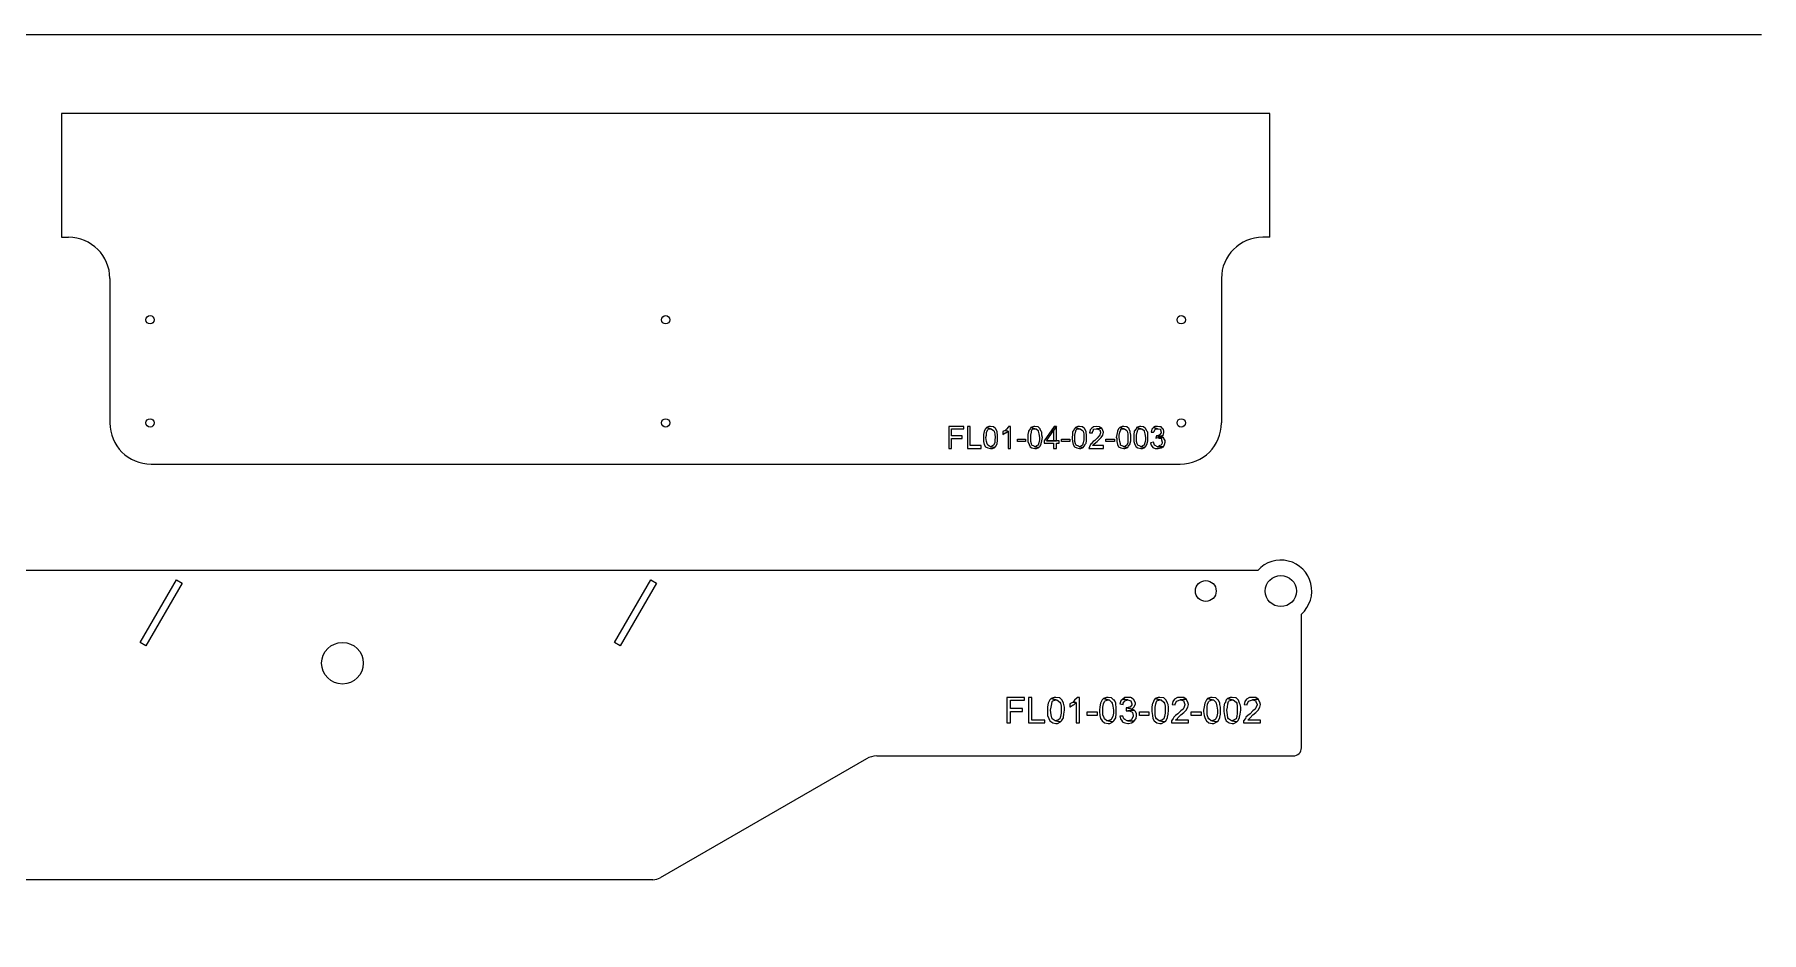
# Model space of a CAD drawing. Header units: millimetres. Extents: x 977 to 12288, y -94 to 5752.
# Drawn here: x 4960 to 5798, y 3899 to 4335 of the extents above; entities that cross this region are included whole.
import ezdxf

# ---------------------------------------------------------------- set-up
doc = ezdxf.new("R2010")
doc.units = ezdxf.units.MM

msp = doc.modelspace()

# ---------------------------------------------------------------- linework, layer by layer
at = {"color": 7, "linetype": 'Continuous', "lineweight": 25}
for p, q in [((5559.21604086, 4296.19045547), (4973.21604086, 4296.19045547)), ((4973.21604086, 4296.19045547), (4973.21604086, 4236.19045547)), ((5559.21604086, 4236.19045547), (5559.21604086, 4296.19045547)), ((4973.21604086, 4236.19045547), (4976.71604086, 4236.19045547)), ((5559.21604086, 4236.19045547), (5555.71604086, 4236.19045547)), ((4996.71604086, 4216.19045547), (4996.71604086, 4146.19045547)), ((5535.71604086, 4216.19045547), (5535.71604086, 4146.19045547)), ((5016.71604086, 4126.19045547), (5515.71604086, 4126.19045547)), ((5553.3336824, 4074.65039199), (4642.33834313, 4074.65039199)), ((5011.37741975, 4039.61378945), (5028.97741975, 4070.09788366)), ((5028.97741975, 4070.09788366), (5031.74870104, 4068.49788366)), ((5241.37741975, 4039.61378945), (5258.97741975, 4070.09788366)), ((5258.97741975, 4070.09788366), (5261.74870104, 4068.49788366)), ((5031.74870104, 4068.49788366), (5014.14870104, 4038.01378945)), ((5261.74870104, 4068.49788366), (5244.14870104, 4038.01378945)), ((5574.51402229, 3988.65039199), (5574.51402229, 4053.4700521)), ((5014.14870104, 4038.01378945), (5011.37741975, 4039.61378945)), ((5244.14870104, 4038.01378945), (5241.37741975, 4039.61378945)), ((5363.53656267, 3983.31064603), (5263.55837794, 3925.58821416)), ((5368.53656267, 3984.65039199), (5570.51402229, 3984.65039199)), ((5260.05837794, 3924.65039199), (4591.74067406, 3924.65039199))]:
    msp.add_line(p, q, dxfattribs=at)
msp.add_lwpolyline([(4496.10751539, 2726.24700871), (4496.10751539, 4334.52942041), (5797.54761284, 4334.52942041)])
at = {"color": 4, "lineweight": 0}
for points in [[(5410.81720717, 4144.48577788), (5403.48426118, 4144.48577788), (5403.48426118, 4133.76839528), (5404.8944431, 4133.76839528), (5404.8944431, 4138.56301381), (5409.97109801, 4138.56301381), (5409.97109801, 4139.97319573), (5404.8944431, 4139.97319573), (5404.8944431, 4143.35763234), (5410.81720717, 4143.35763234)], [(5413.91960739, 4144.48577788), (5412.50942547, 4144.48577788), (5412.50942547, 4133.76839528), (5419.27829869, 4133.76839528), (5419.27829869, 4135.1785772), (5413.91960739, 4135.1785772)], [(5421.81662615, 4143.92170511), (5421.25255338, 4143.35763234), (5420.68848061, 4142.22948681), (5420.68848061, 4141.94745042), (5420.40644423, 4140.5372685), (5420.40644423, 4139.12708658), (5420.40644423, 4138.56301381), (5420.40644423, 4137.15283189), (5420.68848061, 4135.74264997), (5421.25255338, 4134.61450443), (5422.38069892, 4134.05043167), (5423.79088084, 4133.76839528), (5424.63698999, 4133.76839528), (5425.76513553, 4134.33246805), (5423.79088084, 4134.61450443), (5423.22680807, 4134.89654082), (5422.38069892, 4135.46061359), (5422.09866253, 4136.02468635), (5421.81662615, 4137.15283189), (5421.53458976, 4139.12708658), (5421.81662615, 4140.25523212), (5421.81662615, 4141.66541404), (5422.38069892, 4142.79355957), (5422.6627353, 4143.07559596), (5423.79088084, 4143.35763234)], [(5423.79088084, 4144.48577788), (5422.94477168, 4144.48577788), (5421.81662615, 4143.92170511), (5423.79088084, 4143.35763234), (5424.07291722, 4143.35763234), (5425.20106276, 4142.51152319), (5425.48309914, 4142.22948681), (5425.76513553, 4140.81930489), (5426.04717191, 4139.12708658), (5425.76513553, 4137.99894104), (5425.76513553, 4136.58875912), (5425.20106276, 4135.46061359), (5424.91902637, 4135.1785772), (5423.79088084, 4134.61450443), (5425.76513553, 4134.33246805), (5426.32920829, 4134.89654082), (5426.89328106, 4136.02468635), (5426.89328106, 4136.30672274), (5427.17531745, 4137.43486828), (5427.17531745, 4139.12708658), (5427.17531745, 4140.25523212), (5426.89328106, 4141.66541404), (5426.89328106, 4141.94745042), (5426.32920829, 4143.07559596), (5426.32920829, 4143.35763234), (5425.20106276, 4144.20374149), (5425.20106276, 4144.20374149)], [(5430.84179044, 4142.51152319), (5429.7136449, 4141.94745042), (5429.7136449, 4140.5372685), (5429.7136449, 4140.5372685), (5430.84179044, 4141.38337765), (5431.12382682, 4141.38337765), (5432.25197236, 4142.22948681)], [(5433.3801179, 4144.48577788), (5432.53400874, 4144.48577788), (5432.53400874, 4144.20374149), (5431.40586321, 4143.07559596), (5430.84179044, 4142.51152319), (5432.25197236, 4142.22948681), (5432.25197236, 4133.76839528), (5433.3801179, 4133.76839528)], [(5436.76455451, 4137.15283189), (5436.76455451, 4138.28097743), (5440.71306388, 4138.28097743), (5440.71306388, 4137.15283189), (5436.76455451, 4137.15283189)], [(5443.25139134, 4143.92170511), (5442.96935496, 4143.35763234), (5442.12324581, 4142.22948681), (5442.12324581, 4141.94745042), (5441.84120942, 4140.5372685), (5441.84120942, 4139.12708658), (5441.84120942, 4138.56301381), (5441.84120942, 4137.15283189), (5442.40528219, 4135.74264997), (5442.96935496, 4134.61450443), (5443.81546411, 4134.05043167), (5445.22564603, 4133.76839528), (5446.07175518, 4133.76839528), (5447.19990072, 4134.33246805), (5445.22564603, 4134.61450443), (5444.94360965, 4134.89654082), (5443.81546411, 4135.46061359), (5443.53342773, 4136.02468635), (5443.25139134, 4137.15283189), (5443.25139134, 4139.12708658), (5443.25139134, 4140.25523212), (5443.53342773, 4141.66541404), (5443.81546411, 4142.79355957), (5444.09750049, 4143.07559596), (5445.22564603, 4143.35763234)], [(5445.22564603, 4144.48577788), (5444.66157326, 4144.48577788), (5443.25139134, 4143.92170511), (5445.22564603, 4143.35763234), (5445.7897188, 4143.35763234), (5446.91786434, 4142.51152319), (5446.91786434, 4142.22948681), (5447.19990072, 4140.81930489), (5447.4819371, 4139.12708658), (5447.4819371, 4137.99894104), (5447.19990072, 4136.58875912), (5446.91786434, 4135.46061359), (5446.35379157, 4135.1785772), (5445.22564603, 4134.61450443), (5447.19990072, 4134.33246805), (5447.76397349, 4134.89654082), (5448.32804626, 4136.02468635), (5448.32804626, 4136.30672274), (5448.61008264, 4137.43486828), (5448.89211902, 4139.12708658), (5448.61008264, 4140.25523212), (5448.61008264, 4141.66541404), (5448.32804626, 4141.94745042), (5447.76397349, 4143.07559596), (5447.76397349, 4143.35763234), (5446.91786434, 4144.20374149), (5446.63582795, 4144.20374149)], [(5455.66099224, 4144.48577788), (5454.53284671, 4144.48577788), (5449.73822818, 4137.43486828), (5449.73822818, 4136.30672274), (5454.25081032, 4136.30672274), (5454.25081032, 4133.76839528), (5455.66099224, 4133.76839528), (5455.66099224, 4136.30672274), (5457.07117417, 4136.30672274), (5457.07117417, 4137.43486828), (5455.66099224, 4137.43486828), (5450.86637371, 4137.43486828), (5454.25081032, 4142.51152319)], [(5455.66099224, 4144.48577788), (5454.25081032, 4142.51152319), (5454.25081032, 4137.43486828), (5450.86637371, 4137.43486828), (5455.66099224, 4137.43486828)], [(5458.1993197, 4137.15283189), (5458.1993197, 4138.28097743), (5462.14782908, 4138.28097743), (5462.14782908, 4137.15283189), (5458.1993197, 4137.15283189)], [(5464.96819292, 4143.92170511), (5464.40412015, 4143.35763234), (5463.84004738, 4142.22948681), (5463.558011, 4141.94745042), (5463.558011, 4140.5372685), (5463.27597462, 4139.12708658), (5463.27597462, 4138.56301381), (5463.558011, 4137.15283189), (5463.84004738, 4135.74264997), (5464.40412015, 4134.61450443), (5465.53226569, 4134.05043167), (5466.94244761, 4133.76839528), (5467.50652038, 4133.76839528), (5468.63466591, 4134.33246805), (5466.94244761, 4134.61450443), (5466.37837484, 4134.89654082), (5465.25022931, 4135.46061359), (5464.96819292, 4136.02468635), (5464.68615654, 4137.15283189), (5464.68615654, 4139.12708658), (5464.68615654, 4140.25523212), (5464.96819292, 4141.66541404), (5465.25022931, 4142.79355957), (5465.53226569, 4143.07559596), (5466.66041123, 4143.35763234)], [(5466.94244761, 4144.48577788), (5466.09633846, 4144.48577788), (5464.96819292, 4143.92170511), (5466.66041123, 4143.35763234), (5467.22448399, 4143.35763234), (5468.35262953, 4142.51152319), (5468.63466591, 4142.22948681), (5468.9167023, 4140.81930489), (5468.9167023, 4139.12708658), (5468.9167023, 4137.99894104), (5468.63466591, 4136.58875912), (5468.35262953, 4135.46061359), (5468.07059315, 4135.1785772), (5466.94244761, 4134.61450443), (5468.63466591, 4134.33246805), (5469.19873868, 4134.89654082), (5469.76281145, 4136.02468635), (5470.04484784, 4136.30672274), (5470.32688422, 4137.43486828), (5470.32688422, 4139.12708658), (5470.32688422, 4140.25523212), (5470.04484784, 4141.66541404), (5470.04484784, 4141.94745042), (5469.48077507, 4143.07559596), (5469.48077507, 4143.35763234), (5468.35262953, 4144.20374149), (5468.07059315, 4144.20374149)], [(5477.65983021, 4143.63966873), (5475.12150275, 4143.35763234), (5475.40353913, 4143.35763234), (5476.53168467, 4142.79355957), (5476.81372105, 4142.79355957), (5477.09575744, 4141.66541404), (5477.09575744, 4141.38337765), (5476.53168467, 4139.97319573), (5476.24964829, 4139.69115935), (5475.40353913, 4138.8450502), (5474.2753936, 4137.71690466), (5473.42928445, 4137.15283189), (5472.58317529, 4136.02468635), (5472.30113891, 4136.02468635), (5471.73706614, 4134.61450443), (5471.45502976, 4133.76839528), (5478.50593936, 4133.76839528), (5478.50593936, 4135.1785772), (5473.14724806, 4135.1785772), (5473.71132083, 4135.74264997), (5473.99335721, 4136.02468635), (5475.40353913, 4137.15283189), (5475.40353913, 4137.15283189), (5476.53168467, 4138.28097743), (5477.37779382, 4139.12708658), (5477.37779382, 4139.12708658), (5478.22390298, 4140.25523212), (5478.50593936, 4141.66541404), (5478.22390298, 4142.51152319)], [(5475.12150275, 4144.48577788), (5473.71132083, 4144.20374149), (5472.86521168, 4143.63966873), (5472.01910252, 4142.79355957), (5471.73706614, 4141.38337765), (5473.14724806, 4141.38337765), (5473.14724806, 4141.66541404), (5473.71132083, 4142.79355957), (5473.71132083, 4143.07559596), (5475.12150275, 4143.35763234), (5477.65983021, 4143.63966873), (5476.53168467, 4144.20374149)], [(5479.6340849, 4137.15283189), (5479.6340849, 4138.28097743), (5483.86463066, 4138.28097743), (5483.86463066, 4137.15283189), (5479.6340849, 4137.15283189)], [(5486.40295812, 4143.92170511), (5485.83888535, 4143.35763234), (5485.27481258, 4142.22948681), (5485.27481258, 4141.94745042), (5484.99277619, 4140.5372685), (5484.71073981, 4139.12708658), (5484.99277619, 4138.56301381), (5484.99277619, 4137.15283189), (5485.27481258, 4135.74264997), (5485.83888535, 4134.61450443), (5486.96703088, 4134.05043167), (5488.3772128, 4133.76839528), (5488.94128557, 4133.76839528), (5490.35146749, 4134.33246805), (5488.3772128, 4134.61450443), (5487.81314004, 4134.89654082), (5486.6849945, 4135.46061359), (5486.6849945, 4136.02468635), (5486.40295812, 4137.15283189), (5486.12092173, 4139.12708658), (5486.12092173, 4140.25523212), (5486.40295812, 4141.66541404), (5486.96703088, 4142.79355957), (5486.96703088, 4143.07559596), (5488.3772128, 4143.35763234)], [(5488.3772128, 4144.48577788), (5487.53110365, 4144.48577788), (5486.40295812, 4143.92170511), (5488.3772128, 4143.35763234), (5488.65924919, 4143.35763234), (5489.78739473, 4142.51152319), (5490.06943111, 4142.22948681), (5490.35146749, 4140.81930489), (5490.35146749, 4139.12708658), (5490.35146749, 4137.99894104), (5490.35146749, 4136.58875912), (5489.78739473, 4135.46061359), (5489.50535834, 4135.1785772), (5488.3772128, 4134.61450443), (5490.35146749, 4134.33246805), (5490.63350388, 4134.89654082), (5491.47961303, 4136.02468635), (5491.47961303, 4136.30672274), (5491.76164941, 4137.43486828), (5491.76164941, 4139.12708658), (5491.76164941, 4140.25523212), (5491.47961303, 4141.66541404), (5491.47961303, 4141.94745042), (5490.91554026, 4143.07559596), (5490.91554026, 4143.35763234), (5489.78739473, 4144.20374149), (5489.78739473, 4144.20374149)], [(5494.58201326, 4143.92170511), (5494.29997687, 4143.35763234), (5493.45386772, 4142.22948681), (5493.45386772, 4141.94745042), (5493.17183134, 4140.5372685), (5493.17183134, 4139.12708658), (5493.17183134, 4138.56301381), (5493.17183134, 4137.15283189), (5493.7359041, 4135.74264997), (5494.29997687, 4134.61450443), (5495.14608602, 4134.05043167), (5496.55626794, 4133.76839528), (5497.4023771, 4133.76839528), (5498.53052263, 4134.33246805), (5496.55626794, 4134.61450443), (5496.27423156, 4134.89654082), (5495.14608602, 4135.46061359), (5494.86404964, 4136.02468635), (5494.58201326, 4137.15283189), (5494.58201326, 4139.12708658), (5494.58201326, 4140.25523212), (5494.86404964, 4141.66541404), (5495.14608602, 4142.79355957), (5495.42812241, 4143.07559596), (5496.55626794, 4143.35763234)], [(5496.55626794, 4144.48577788), (5495.99219518, 4144.48577788), (5494.58201326, 4143.92170511), (5496.55626794, 4143.35763234), (5497.12034071, 4143.35763234), (5498.24848625, 4142.51152319), (5498.24848625, 4142.22948681), (5498.53052263, 4140.81930489), (5498.81255902, 4139.12708658), (5498.81255902, 4137.99894104), (5498.53052263, 4136.58875912), (5498.24848625, 4135.46061359), (5497.68441348, 4135.1785772), (5496.55626794, 4134.61450443), (5498.53052263, 4134.33246805), (5499.0945954, 4134.89654082), (5499.65866817, 4136.02468635), (5499.65866817, 4136.30672274), (5499.94070455, 4137.43486828), (5499.94070455, 4139.12708658), (5499.94070455, 4140.25523212), (5499.94070455, 4141.66541404), (5499.65866817, 4141.94745042), (5499.0945954, 4143.07559596), (5499.0945954, 4143.35763234), (5497.96644987, 4144.20374149), (5497.96644987, 4144.20374149)], [(5502.7610684, 4136.87079551), (5501.35088648, 4136.58875912), (5501.63292286, 4135.46061359), (5502.47903201, 4134.33246805), (5502.47903201, 4134.33246805), (5503.60717755, 4133.76839528), (5504.73532308, 4133.76839528), (5505.01735947, 4133.76839528), (5506.42754139, 4134.05043167), (5507.27365054, 4134.61450443), (5504.73532308, 4134.61450443), (5504.73532308, 4134.61450443), (5503.60717755, 4135.1785772), (5503.32514116, 4135.46061359)], [(5502.7610684, 4143.92170511), (5501.91495924, 4143.07559596), (5501.63292286, 4141.66541404), (5502.7610684, 4141.66541404), (5503.04310478, 4141.94745042), (5503.60717755, 4143.07559596), (5503.60717755, 4143.07559596), (5504.73532308, 4143.35763234)], [(5504.73532308, 4144.48577788), (5503.60717755, 4144.48577788), (5502.7610684, 4143.92170511), (5504.73532308, 4143.35763234), (5505.01735947, 4143.35763234), (5506.14550501, 4143.07559596), (5506.14550501, 4142.79355957), (5506.42754139, 4141.66541404), (5506.42754139, 4141.38337765), (5505.86346862, 4140.5372685), (5505.58143224, 4140.25523212), (5504.4532867, 4139.97319573), (5506.70957777, 4139.69115935), (5507.55568693, 4140.5372685), (5507.55568693, 4140.5372685), (5507.83772331, 4141.66541404), (5507.83772331, 4141.94745042), (5507.55568693, 4143.07559596), (5507.27365054, 4143.35763234), (5506.42754139, 4144.20374149), (5505.86346862, 4144.20374149)], [(5504.17125032, 4139.97319573), (5503.88921393, 4138.8450502), (5505.01735947, 4139.12708658), (5507.55568693, 4139.12708658), (5506.42754139, 4139.69115935), (5506.70957777, 4139.69115935), (5504.4532867, 4139.97319573)], [(5507.55568693, 4139.12708658), (5505.01735947, 4139.12708658), (5505.29939585, 4138.8450502), (5506.42754139, 4138.56301381), (5506.70957777, 4137.99894104), (5506.99161416, 4136.87079551), (5506.99161416, 4136.30672274), (5506.42754139, 4135.46061359), (5505.86346862, 4135.1785772), (5504.73532308, 4134.61450443), (5507.27365054, 4134.61450443), (5507.55568693, 4134.61450443), (5508.11975969, 4135.74264997), (5508.40179608, 4136.87079551), (5508.40179608, 4137.71690466), (5507.83772331, 4138.56301381)], [(5440.14899112, 4013.05682287), (5431.68789959, 4013.05682287), (5431.68789959, 4000.64722197), (5433.3801179, 4000.64722197), (5433.3801179, 4006.28794965), (5439.30288196, 4006.28794965), (5439.30288196, 4007.69813157), (5433.3801179, 4007.69813157), (5433.3801179, 4011.64664095), (5440.14899112, 4011.64664095)], [(5443.81546411, 4013.05682287), (5442.12324581, 4013.05682287), (5442.12324581, 4000.64722197), (5450.02026456, 4000.64722197), (5450.02026456, 4002.05740389), (5443.81546411, 4002.05740389)], [(5453.12266479, 4012.4927501), (5452.55859202, 4011.92867733), (5451.71248287, 4010.23645903), (5451.71248287, 4010.23645903), (5451.43044648, 4008.54424072), (5451.43044648, 4006.85202242), (5451.43044648, 4006.28794965), (5451.43044648, 4004.31369496), (5451.99451925, 4002.90351304), (5452.55859202, 4001.7753675), (5453.96877394, 4000.64722197), (5455.37895586, 4000.36518558), (5456.22506501, 4000.36518558), (5457.63524693, 4001.21129474), (5455.37895586, 4001.7753675), (5455.09691948, 4001.7753675), (5453.68673756, 4002.62147666), (5453.40470117, 4003.18554942), (5453.12266479, 4004.59573135), (5452.8406284, 4006.85202242), (5453.12266479, 4008.26220434), (5453.40470117, 4009.95442264), (5453.68673756, 4011.08256818), (5453.96877394, 4011.36460456), (5455.37895586, 4011.92867733)], [(5455.37895586, 4013.05682287), (5454.53284671, 4013.05682287), (5453.12266479, 4012.4927501), (5455.37895586, 4011.92867733), (5455.94302863, 4011.92867733), (5457.35321055, 4010.8005318), (5457.63524693, 4010.23645903), (5457.91728332, 4008.82627711), (5457.91728332, 4006.85202242), (5457.91728332, 4005.4418405), (5457.63524693, 4003.74962219), (5457.35321055, 4002.62147666), (5456.78913778, 4002.33944027), (5455.37895586, 4001.7753675), (5457.63524693, 4001.21129474), (5458.1993197, 4001.7753675), (5459.04542885, 4003.18554942), (5459.04542885, 4003.46758581), (5459.32746524, 4004.87776773), (5459.60950162, 4006.85202242), (5459.60950162, 4008.26220434), (5459.32746524, 4009.67238626), (5459.04542885, 4010.23645903), (5458.48135609, 4011.64664095), (5458.48135609, 4011.64664095), (5457.35321055, 4012.77478649), (5457.07117417, 4012.77478649)], [(5466.94244761, 4013.05682287), (5465.81430207, 4013.05682287), (5465.81430207, 4012.77478649), (5464.40412015, 4011.64664095), (5463.84004738, 4010.8005318), (5465.25022931, 4010.51849541), (5465.25022931, 4000.64722197), (5466.94244761, 4000.64722197)], [(5478.50593936, 4012.4927501), (5477.94186659, 4011.92867733), (5477.09575744, 4010.23645903), (5477.09575744, 4010.23645903), (5476.81372105, 4008.54424072), (5476.53168467, 4006.85202242), (5476.53168467, 4006.28794965), (5476.81372105, 4004.31369496), (5477.09575744, 4002.90351304), (5477.94186659, 4001.7753675), (5479.07001213, 4000.64722197), (5480.76223043, 4000.36518558), (5481.60833959, 4000.36518558), (5483.01852151, 4001.21129474), (5480.76223043, 4001.7753675), (5480.19815766, 4001.7753675), (5479.07001213, 4002.62147666), (5478.78797574, 4003.18554942), (5478.22390298, 4004.59573135), (5478.22390298, 4006.85202242), (5478.22390298, 4008.26220434), (5478.50593936, 4009.95442264), (5479.07001213, 4011.08256818), (5479.35204851, 4011.36460456), (5480.76223043, 4011.92867733)], [(5480.76223043, 4013.05682287), (5479.91612128, 4013.05682287), (5478.50593936, 4012.4927501), (5480.76223043, 4011.92867733), (5481.3263032, 4011.92867733), (5482.45444874, 4010.8005318), (5482.73648512, 4010.23645903), (5483.01852151, 4008.82627711), (5483.30055789, 4006.85202242), (5483.30055789, 4005.4418405), (5483.01852151, 4003.74962219), (5482.45444874, 4002.62147666), (5482.17241235, 4002.33944027), (5480.76223043, 4001.7753675), (5483.01852151, 4001.21129474), (5483.58259427, 4001.7753675), (5484.42870343, 4003.18554942), (5484.42870343, 4003.46758581), (5484.71073981, 4004.87776773), (5484.71073981, 4006.85202242), (5484.71073981, 4008.26220434), (5484.42870343, 4009.67238626), (5484.42870343, 4010.23645903), (5483.86463066, 4011.64664095), (5483.58259427, 4011.64664095), (5482.45444874, 4012.77478649), (5482.45444874, 4012.77478649)], [(5487.81314004, 4012.21071372), (5486.96703088, 4011.36460456), (5486.40295812, 4009.95442264), (5488.09517642, 4009.67238626), (5488.09517642, 4010.23645903), (5488.94128557, 4011.36460456), (5488.94128557, 4011.36460456), (5490.35146749, 4011.92867733)], [(5490.35146749, 4013.05682287), (5488.94128557, 4013.05682287), (5487.81314004, 4012.21071372), (5490.35146749, 4011.92867733), (5490.35146749, 4011.92867733), (5491.76164941, 4011.36460456), (5491.76164941, 4011.36460456), (5492.32572218, 4009.95442264), (5492.32572218, 4009.39034988), (5491.47961303, 4008.26220434), (5491.19757665, 4008.26220434), (5489.78739473, 4007.98016795), (5492.32572218, 4007.41609519), (5493.45386772, 4008.54424072), (5493.45386772, 4008.54424072), (5494.01794049, 4009.95442264), (5494.01794049, 4010.23645903), (5493.45386772, 4011.64664095), (5493.17183134, 4011.92867733), (5492.0436858, 4012.77478649), (5491.76164941, 4013.05682287)], [(5503.60717755, 4012.4927501), (5503.04310478, 4011.92867733), (5502.47903201, 4010.23645903), (5502.19699563, 4010.23645903), (5501.91495924, 4008.54424072), (5501.91495924, 4006.85202242), (5501.91495924, 4006.28794965), (5502.19699563, 4004.31369496), (5502.47903201, 4002.90351304), (5503.04310478, 4001.7753675), (5504.4532867, 4000.64722197), (5505.86346862, 4000.36518558), (5506.70957777, 4000.36518558), (5508.11975969, 4001.21129474), (5505.86346862, 4001.7753675), (5505.58143224, 4001.7753675), (5504.17125032, 4002.62147666), (5503.88921393, 4003.18554942), (5503.60717755, 4004.59573135), (5503.60717755, 4006.85202242), (5503.60717755, 4008.26220434), (5503.88921393, 4009.95442264), (5504.17125032, 4011.08256818), (5504.4532867, 4011.36460456), (5505.86346862, 4011.92867733)], [(5505.86346862, 4013.05682287), (5505.01735947, 4013.05682287), (5503.60717755, 4012.4927501), (5505.86346862, 4011.92867733), (5506.42754139, 4011.92867733), (5507.83772331, 4010.8005318), (5508.11975969, 4010.23645903), (5508.40179608, 4008.82627711), (5508.40179608, 4006.85202242), (5508.40179608, 4005.4418405), (5508.11975969, 4003.74962219), (5507.83772331, 4002.62147666), (5507.27365054, 4002.33944027), (5505.86346862, 4001.7753675), (5508.11975969, 4001.21129474), (5508.68383246, 4001.7753675), (5509.52994162, 4003.18554942), (5509.52994162, 4003.46758581), (5509.811978, 4004.87776773), (5510.09401438, 4006.85202242), (5510.09401438, 4008.26220434), (5509.811978, 4009.67238626), (5509.52994162, 4010.23645903), (5508.96586885, 4011.64664095), (5508.96586885, 4011.64664095), (5507.83772331, 4012.77478649), (5507.55568693, 4012.77478649)], [(5518.55510591, 4012.21071372), (5515.73474207, 4011.92867733), (5516.01677845, 4011.92867733), (5517.42696037, 4011.36460456), (5517.42696037, 4011.08256818), (5517.99103314, 4009.67238626), (5517.99103314, 4009.39034988), (5517.42696037, 4007.98016795), (5517.14492399, 4007.41609519), (5516.01677845, 4006.56998603), (5514.60659653, 4005.15980411), (5513.47845099, 4004.31369496), (5512.63234184, 4003.46758581), (5512.35030546, 4002.90351304), (5511.5041963, 4001.7753675), (5511.5041963, 4000.64722197), (5519.68325144, 4000.64722197), (5519.68325144, 4002.05740389), (5513.47845099, 4002.05740389), (5514.32456015, 4002.90351304), (5514.60659653, 4003.18554942), (5516.01677845, 4004.59573135), (5516.01677845, 4004.59573135), (5517.42696037, 4005.72387688), (5518.27306952, 4006.56998603), (5518.55510591, 4006.85202242), (5519.40121506, 4008.26220434), (5519.68325144, 4009.67238626), (5519.40121506, 4010.8005318)], [(5515.73474207, 4013.05682287), (5514.32456015, 4013.05682287), (5512.91437822, 4012.21071372), (5512.06826907, 4011.08256818), (5511.78623269, 4009.67238626), (5513.19641461, 4009.39034988), (5513.19641461, 4009.95442264), (5514.04252376, 4011.36460456), (5514.32456015, 4011.36460456), (5515.73474207, 4011.92867733), (5518.55510591, 4012.21071372), (5517.42696037, 4013.05682287)], [(5528.99045212, 4012.4927501), (5528.42637935, 4011.92867733), (5527.5802702, 4010.23645903), (5527.5802702, 4010.23645903), (5527.29823382, 4008.54424072), (5527.01619743, 4006.85202242), (5527.01619743, 4006.28794965), (5527.29823382, 4004.31369496), (5527.86230658, 4002.90351304), (5528.42637935, 4001.7753675), (5529.55452489, 4000.64722197), (5531.24674319, 4000.36518558), (5532.09285235, 4000.36518558), (5533.50303427, 4001.21129474), (5531.24674319, 4001.7753675), (5530.68267043, 4001.7753675), (5529.55452489, 4002.62147666), (5529.27248851, 4003.18554942), (5528.70841574, 4004.59573135), (5528.70841574, 4006.85202242), (5528.70841574, 4008.26220434), (5528.99045212, 4009.95442264), (5529.55452489, 4011.08256818), (5529.83656127, 4011.36460456), (5531.24674319, 4011.92867733)], [(5531.24674319, 4013.05682287), (5530.40063404, 4013.05682287), (5528.99045212, 4012.4927501), (5531.24674319, 4011.92867733), (5531.81081596, 4011.92867733), (5532.9389615, 4010.8005318), (5533.22099788, 4010.23645903), (5533.50303427, 4008.82627711), (5533.78507065, 4006.85202242), (5533.78507065, 4005.4418405), (5533.50303427, 4003.74962219), (5532.9389615, 4002.62147666), (5532.65692511, 4002.33944027), (5531.24674319, 4001.7753675), (5533.50303427, 4001.21129474), (5534.06710704, 4001.7753675), (5534.91321619, 4003.18554942), (5534.91321619, 4003.46758581), (5535.19525257, 4004.87776773), (5535.19525257, 4006.85202242), (5535.19525257, 4008.26220434), (5534.91321619, 4009.67238626), (5534.91321619, 4010.23645903), (5534.34914342, 4011.64664095), (5534.06710704, 4011.64664095), (5532.9389615, 4012.77478649), (5532.9389615, 4012.77478649)], [(5538.57968918, 4012.4927501), (5538.01561641, 4011.92867733), (5537.45154365, 4010.23645903), (5537.16950726, 4010.23645903), (5536.88747088, 4008.54424072), (5536.88747088, 4006.85202242), (5536.88747088, 4006.28794965), (5537.16950726, 4004.31369496), (5537.45154365, 4002.90351304), (5538.01561641, 4001.7753675), (5539.42579833, 4000.64722197), (5540.83598025, 4000.36518558), (5541.68208941, 4000.36518558), (5543.09227133, 4001.21129474), (5540.83598025, 4001.7753675), (5540.55394387, 4001.7753675), (5539.14376195, 4002.62147666), (5538.86172557, 4003.18554942), (5538.57968918, 4004.59573135), (5538.2976528, 4006.85202242), (5538.57968918, 4008.26220434), (5538.86172557, 4009.95442264), (5539.14376195, 4011.08256818), (5539.42579833, 4011.36460456), (5540.83598025, 4011.92867733)], [(5540.83598025, 4013.05682287), (5539.9898711, 4013.05682287), (5538.57968918, 4012.4927501), (5540.83598025, 4011.92867733), (5541.40005302, 4011.92867733), (5542.81023494, 4010.8005318), (5543.09227133, 4010.23645903), (5543.37430771, 4008.82627711), (5543.37430771, 4006.85202242), (5543.37430771, 4005.4418405), (5543.09227133, 4003.74962219), (5542.81023494, 4002.62147666), (5542.24616218, 4002.33944027), (5540.83598025, 4001.7753675), (5543.09227133, 4001.21129474), (5543.6563441, 4001.7753675), (5544.50245325, 4003.18554942), (5544.50245325, 4003.46758581), (5544.78448963, 4004.87776773), (5545.06652602, 4006.85202242), (5545.06652602, 4008.26220434), (5544.78448963, 4009.67238626), (5544.50245325, 4010.23645903), (5543.93838048, 4011.64664095), (5543.93838048, 4011.64664095), (5542.81023494, 4012.77478649), (5542.52819856, 4012.77478649)], [(5553.52761754, 4012.21071372), (5550.7072537, 4011.92867733), (5550.98929008, 4011.92867733), (5552.399472, 4011.36460456), (5552.399472, 4011.08256818), (5552.96354477, 4009.67238626), (5552.96354477, 4009.39034988), (5552.399472, 4007.98016795), (5552.11743562, 4007.41609519), (5550.98929008, 4006.56998603), (5549.57910816, 4005.15980411), (5548.45096263, 4004.31369496), (5547.60485347, 4003.46758581), (5547.32281709, 4002.90351304), (5546.47670794, 4001.7753675), (5546.47670794, 4000.64722197), (5554.65576308, 4000.64722197), (5554.65576308, 4002.05740389), (5548.45096263, 4002.05740389), (5549.29707178, 4002.90351304), (5549.57910816, 4003.18554942), (5550.98929008, 4004.59573135), (5550.98929008, 4004.59573135), (5552.399472, 4005.72387688), (5553.24558116, 4006.56998603), (5553.52761754, 4006.85202242), (5554.37372669, 4008.26220434), (5554.65576308, 4009.67238626), (5554.37372669, 4010.8005318)], [(5550.7072537, 4013.05682287), (5549.29707178, 4013.05682287), (5547.88688986, 4012.21071372), (5547.04078071, 4011.08256818), (5546.75874432, 4009.67238626), (5548.16892624, 4009.39034988), (5548.16892624, 4009.95442264), (5549.01503539, 4011.36460456), (5549.29707178, 4011.36460456), (5550.7072537, 4011.92867733), (5553.52761754, 4012.21071372), (5552.399472, 4013.05682287)], [(5463.84004738, 4010.8005318), (5462.14782908, 4009.95442264), (5462.14782908, 4008.54424072), (5462.42986546, 4008.54424072), (5463.84004738, 4009.39034988), (5464.12208377, 4009.39034988), (5465.25022931, 4010.51849541)], [(5470.6089206, 4004.31369496), (5470.6089206, 4006.00591327), (5475.40353913, 4006.00591327), (5475.40353913, 4004.31369496), (5470.6089206, 4004.31369496)], [(5487.81314004, 4004.03165858), (5486.40295812, 4004.03165858), (5486.6849945, 4002.62147666), (5487.53110365, 4001.49333112), (5487.53110365, 4001.21129474), (5488.94128557, 4000.64722197), (5490.35146749, 4000.36518558), (5490.63350388, 4000.36518558), (5492.0436858, 4000.64722197), (5493.45386772, 4001.49333112), (5490.35146749, 4001.7753675), (5490.06943111, 4001.7753675), (5488.94128557, 4002.33944027), (5488.3772128, 4002.62147666)], [(5489.50535834, 4007.98016795), (5489.50535834, 4006.56998603), (5490.35146749, 4006.56998603), (5493.45386772, 4006.85202242), (5492.32572218, 4007.41609519), (5492.32572218, 4007.41609519), (5489.78739473, 4007.98016795)], [(5493.45386772, 4006.85202242), (5490.35146749, 4006.56998603), (5490.91554026, 4006.56998603), (5492.32572218, 4006.00591327), (5492.60775857, 4005.72387688), (5492.88979495, 4004.31369496), (5492.88979495, 4003.74962219), (5492.0436858, 4002.33944027), (5491.76164941, 4002.05740389), (5490.35146749, 4001.7753675), (5493.45386772, 4001.49333112), (5493.45386772, 4001.7753675), (5494.29997687, 4002.90351304), (5494.58201326, 4004.31369496), (5494.58201326, 4005.15980411), (5494.01794049, 4006.28794965)], [(5495.99219518, 4004.31369496), (5495.99219518, 4006.00591327), (5500.50477732, 4006.00591327), (5500.50477732, 4004.31369496), (5495.99219518, 4004.31369496)], [(5521.09343336, 4004.31369496), (5521.09343336, 4006.00591327), (5525.8880519, 4006.00591327), (5525.8880519, 4004.31369496), (5521.09343336, 4004.31369496)]]:
    msp.add_lwpolyline(points, close=True, dxfattribs=at)
at = {"color": 7, "linetype": 'Continuous', "lineweight": 25}
for centre, radius in [((5016.21604086, 4196.19045547), 2), ((5266.21604086, 4196.19045547), 2), ((5516.21604086, 4196.19045547), 2), ((5016.21604086, 4146.19045547), 2), ((5266.21604086, 4146.19045547), 2), ((5516.21604086, 4146.19045547), 2), ((5528.11402229, 4064.65039199), 5.05), ((5564.51402229, 4064.65039199), 7.55), ((5109.51402229, 4029.65039199), 10.1)]:
    msp.add_circle(centre, radius, dxfattribs=at)
for centre, radius, start, end in [((4976.71604086, 4216.19045547), 20, 0, 90), ((5555.71604086, 4216.19045547), 20, 90, 180), ((5016.71604086, 4146.19045547), 20, 180, 270), ((5515.71604086, 4146.19045547), 20, 270, 0), ((5564.51402229, 4064.65039199), 15, 311.8103148958, 138.1896851042), ((5570.51402229, 3988.65039199), 4, 270, 0), ((5368.53656267, 3974.65039199), 10, 90, 120), ((5260.05837794, 3931.65039199), 7, 270, 300)]:
    msp.add_arc(centre, radius, start, end, dxfattribs=at)

doc.saveas('drawing.dxf')
